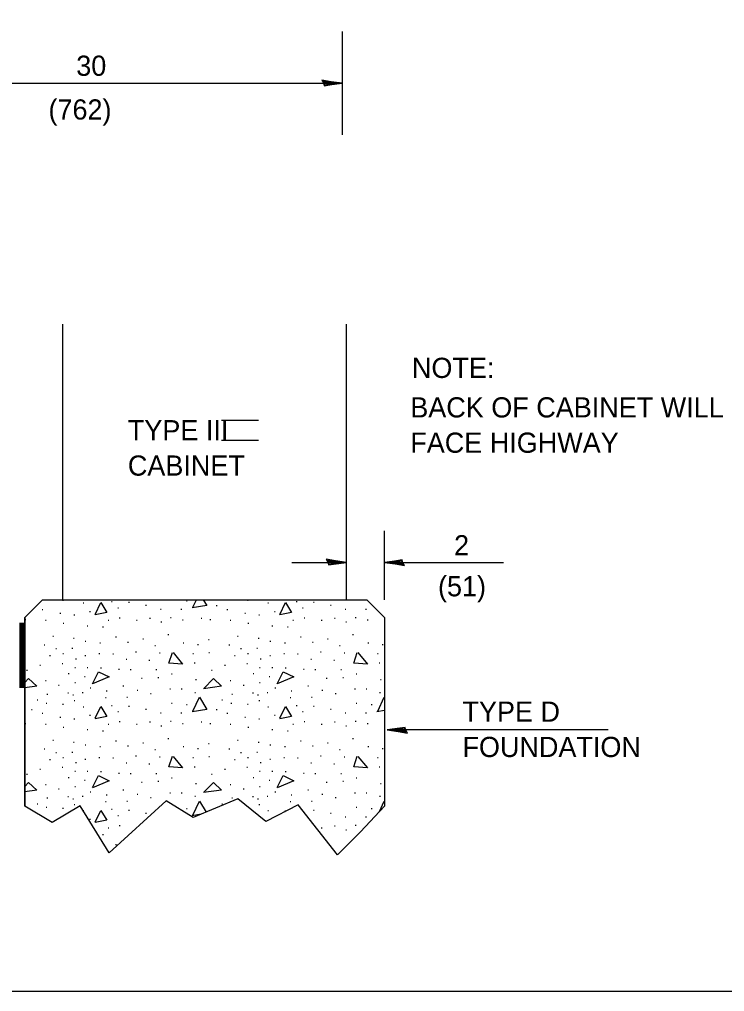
# Model space of a CAD drawing. Extents: x 17216 to 18874, y 6612 to 8544.
# Drawn here: x 18286.1 to 18356, y 8336.9 to 8433.2 of the extents above; entities that cross this region are included whole.
import ezdxf

# ---------------------------------------------------------------- set-up
doc = ezdxf.new("R2010")
doc.units = 0
for name, color, linetype in [('Design_EX_Roadway Dimensions', 7, 'Continuous'), ('Design_EX_Roadway Notes', 7, 'Continuous'), ('Removal_Items', 7, 'Continuous'), ('Sheets_General Details', 7, 'Continuous'), ('Signals_PR_Foundations', 7, 'Continuous')]:
    doc.layers.add(name, color=color, linetype=linetype)

msp = doc.modelspace()

# ---------------------------------------------------------------- linework, layer by layer
at = {"layer": 'Design_EX_Roadway Dimensions'}
for p, q in [((18318.068, 8432.028), (18318.068, 8421.767)), ((18272.096, 8426.897), (18318.068, 8426.897)), ((18290.386, 8375.707), (18290.386, 8403.03)), ((18318.496, 8375.707), (18318.496, 8403.03)), ((18322.262, 8375.707), (18322.262, 8382.522)), ((18313.093, 8379.399), (18318.496, 8379.399)), ((18322.262, 8379.399), (18334.07, 8379.399))]:
    msp.add_line(p, q, dxfattribs=at)
for points in [[(18316.232, 8426.924), (18316.293, 8426.65), (18317.07, 8426.768), (18318.068, 8426.897), (18317.002, 8427.044), (18316.068, 8427.208), (18316.232, 8426.924), (18316.314, 8426.743), (18317.397, 8426.899), (18316.213, 8427.107), (18316.388, 8426.874), (18316.885, 8426.905), (18316.407, 8426.978)], [(18316.659, 8379.426), (18316.721, 8379.152), (18317.497, 8379.27), (18318.496, 8379.399), (18317.43, 8379.546), (18316.496, 8379.71), (18316.659, 8379.426), (18316.741, 8379.245), (18317.825, 8379.401), (18316.641, 8379.609), (18316.815, 8379.376), (18317.313, 8379.407), (18316.834, 8379.48)], [(18324.098, 8379.373), (18324.036, 8379.647), (18323.26, 8379.529), (18322.262, 8379.399), (18323.328, 8379.253), (18324.262, 8379.089), (18324.098, 8379.373), (18324.016, 8379.554), (18322.932, 8379.398), (18324.117, 8379.19), (18323.942, 8379.423), (18323.444, 8379.391), (18323.923, 8379.319)]]:
    msp.add_lwpolyline(points, dxfattribs=at)
at = {"layer": 'Design_EX_Roadway Notes'}
for p, q in [((18306.107, 8393.504), (18309.784, 8393.504)), ((18306.107, 8391.505), (18309.784, 8391.505)), ((18344.442, 8362.807), (18322.546, 8362.807))]:
    msp.add_line(p, q, dxfattribs=at)
msp.add_lwpolyline([(18324.383, 8362.78), (18324.321, 8363.054), (18323.545, 8362.936), (18322.546, 8362.807), (18323.612, 8362.661), (18324.546, 8362.497), (18324.383, 8362.78), (18324.301, 8362.961), (18323.217, 8362.805), (18324.402, 8362.597), (18324.227, 8362.831), (18323.729, 8362.799), (18324.208, 8362.727)], dxfattribs=at)
at = {"layer": 'Removal_Items'}
for p, q in [((18290.376, 8375.655), (18290.456, 8375.655)), ((18292.399, 8375.397), (18292.479, 8375.397)), ((18295.22, 8375.534), (18295.3, 8375.534)), ((18296.922, 8375.448), (18297.002, 8375.448)), ((18302.649, 8375.603), (18302.729, 8375.603)), ((18308.685, 8375.655), (18308.765, 8375.655)), ((18310.709, 8375.397), (18310.789, 8375.397)), ((18313.529, 8375.534), (18313.609, 8375.534)), ((18315.232, 8375.448), (18315.312, 8375.448)), ((18288.347, 8374.744), (18288.427, 8374.744)), ((18290.118, 8374.365), (18290.198, 8374.365)), ((18293.053, 8374.554), (18293.133, 8374.554)), ((18295.839, 8374.916), (18295.919, 8374.916)), ((18298.608, 8375.156), (18298.688, 8375.156)), ((18300.069, 8374.778), (18300.149, 8374.778)), ((18302.099, 8374.778), (18302.179, 8374.778)), ((18305.607, 8375.122), (18305.687, 8375.122)), ((18306.656, 8374.744), (18306.736, 8374.744)), ((18308.427, 8374.365), (18308.507, 8374.365)), ((18311.362, 8374.554), (18311.442, 8374.554)), ((18314.149, 8374.916), (18314.229, 8374.916)), ((18316.917, 8375.156), (18316.997, 8375.156)), ((18318.379, 8374.778), (18318.459, 8374.778)), ((18320.408, 8374.778), (18320.488, 8374.778)), ((18286.62, 8373.958), (18286.62, 8355.249)), ((18286.661, 8373.746), (18286.741, 8373.746)), ((18288.673, 8373.677), (18288.753, 8373.677)), ((18290.427, 8373.385), (18290.507, 8373.385)), ((18291.505, 8374.21), (18291.585, 8374.21)), ((18294.876, 8373.677), (18294.956, 8373.677)), ((18295.994, 8373.918), (18296.074, 8373.918)), ((18297.696, 8373.677), (18297.776, 8373.677)), ((18299.003, 8373.884), (18299.083, 8373.884)), ((18300.121, 8373.505), (18300.201, 8373.505)), ((18301.067, 8373.952), (18301.147, 8373.952)), ((18302.253, 8373.729), (18302.333, 8373.729)), ((18304.094, 8373.884), (18304.174, 8373.884)), ((18304.971, 8373.746), (18305.051, 8373.746)), ((18306.983, 8373.677), (18307.063, 8373.677)), ((18308.737, 8373.385), (18308.817, 8373.385)), ((18309.815, 8374.21), (18309.895, 8374.21)), ((18313.185, 8373.677), (18313.265, 8373.677)), ((18314.303, 8373.918), (18314.383, 8373.918)), ((18316.006, 8373.677), (18316.086, 8373.677)), ((18317.313, 8373.884), (18317.393, 8373.884)), ((18318.431, 8373.505), (18318.511, 8373.505)), ((18319.377, 8373.952), (18319.457, 8373.952)), ((18320.563, 8373.729), (18320.643, 8373.729)), ((18292.812, 8373.127), (18292.892, 8373.127)), ((18294.343, 8373.024), (18294.423, 8373.024)), ((18311.122, 8373.127), (18311.202, 8373.127)), ((18312.652, 8373.024), (18312.732, 8373.024)), ((18289.395, 8372.095), (18289.475, 8372.095)), ((18291.453, 8371.889), (18291.533, 8371.889)), ((18292.606, 8371.614), (18292.686, 8371.614)), ((18294.067, 8371.442), (18294.147, 8371.442)), ((18295.633, 8372.026), (18295.713, 8372.026)), ((18296.819, 8371.51), (18296.899, 8371.51)), ((18298.315, 8371.82), (18298.395, 8371.82)), ((18300.809, 8372.25), (18300.889, 8372.25)), ((18302.322, 8371.442), (18302.402, 8371.442)), ((18304.833, 8371.768), (18304.913, 8371.768)), ((18307.705, 8372.095), (18307.785, 8372.095)), ((18309.763, 8371.889), (18309.843, 8371.889)), ((18310.915, 8371.614), (18310.995, 8371.614)), ((18312.377, 8371.442), (18312.457, 8371.442)), ((18313.942, 8372.026), (18314.022, 8372.026)), ((18315.129, 8371.51), (18315.209, 8371.51)), ((18316.625, 8371.82), (18316.705, 8371.82)), ((18319.119, 8372.25), (18319.199, 8372.25)), ((18320.632, 8371.442), (18320.712, 8371.442)), ((18286.62, 8370.478), (18286.638, 8370.478)), ((18288.553, 8371.235), (18288.633, 8371.235)), ((18289.705, 8370.857), (18289.785, 8370.857)), ((18291.305, 8370.891), (18291.385, 8370.891)), ((18297.61, 8370.53), (18297.69, 8370.53)), ((18299.502, 8371.166), (18299.582, 8371.166)), ((18299.966, 8370.444), (18300.046, 8370.444)), ((18303.75, 8371.27), (18303.83, 8371.27)), ((18304.867, 8370.478), (18304.947, 8370.478)), ((18306.863, 8371.235), (18306.943, 8371.235)), ((18308.015, 8370.857), (18308.095, 8370.857)), ((18309.614, 8370.891), (18309.694, 8370.891)), ((18315.92, 8370.53), (18316, 8370.53)), ((18317.811, 8371.166), (18317.891, 8371.166)), ((18318.276, 8370.444), (18318.356, 8370.444)), ((18322.059, 8371.27), (18322.139, 8371.27)), ((18289.086, 8370.169), (18289.166, 8370.169)), ((18290.393, 8370.375), (18290.473, 8370.375)), ((18291.66, 8369.859), (18291.74, 8369.859)), ((18292.589, 8370.186), (18292.669, 8370.186)), ((18293.981, 8370.375), (18294.061, 8370.375)), ((18295.34, 8370.341), (18295.42, 8370.341)), ((18296.664, 8369.825), (18296.744, 8369.825)), ((18298.934, 8369.722), (18299.014, 8369.722)), ((18303.268, 8370.375), (18303.348, 8370.375)), ((18303.423, 8369.447), (18303.503, 8369.447)), ((18307.396, 8370.169), (18307.476, 8370.169)), ((18308.703, 8370.375), (18308.783, 8370.375)), ((18309.969, 8369.859), (18310.049, 8369.859)), ((18310.898, 8370.186), (18310.978, 8370.186)), ((18312.291, 8370.375), (18312.371, 8370.375)), ((18313.65, 8370.341), (18313.73, 8370.341)), ((18314.974, 8369.825), (18315.054, 8369.825)), ((18317.244, 8369.722), (18317.324, 8369.722)), ((18321.578, 8370.375), (18321.658, 8370.375)), ((18321.733, 8369.447), (18321.813, 8369.447)), ((18286.816, 8368.724), (18286.896, 8368.724)), ((18288.123, 8369.206), (18288.203, 8369.206)), ((18290.324, 8369.395), (18290.404, 8369.395)), ((18291.574, 8369), (18291.654, 8369)), ((18292.812, 8369), (18292.892, 8369)), ((18294.136, 8368.965), (18294.216, 8368.965)), ((18295.925, 8368.828), (18296.005, 8368.828)), ((18297.077, 8368.776), (18297.157, 8368.776)), ((18299.622, 8368.793), (18299.702, 8368.793)), ((18305.125, 8368.724), (18305.205, 8368.724)), ((18306.433, 8369.206), (18306.513, 8369.206)), ((18308.634, 8369.395), (18308.714, 8369.395)), ((18309.883, 8369), (18309.963, 8369)), ((18311.122, 8369), (18311.202, 8369)), ((18312.446, 8368.965), (18312.526, 8368.965)), ((18314.235, 8368.828), (18314.315, 8368.828)), ((18315.387, 8368.776), (18315.467, 8368.776)), ((18317.932, 8368.793), (18318.012, 8368.793)), ((18288.673, 8367.692), (18288.753, 8367.692)), ((18290.943, 8368.38), (18291.023, 8368.38)), ((18292.537, 8368.105), (18292.617, 8368.105)), ((18298.195, 8367.933), (18298.275, 8367.933)), ((18299.829, 8368.002), (18299.909, 8368.002)), ((18301.153, 8368.346), (18301.233, 8368.346)), ((18303.561, 8367.796), (18303.641, 8367.796)), ((18306.983, 8367.692), (18307.063, 8367.692)), ((18309.253, 8368.38), (18309.333, 8368.38)), ((18310.847, 8368.105), (18310.927, 8368.105)), ((18316.505, 8367.933), (18316.585, 8367.933)), ((18318.138, 8368.002), (18318.218, 8368.002)), ((18319.463, 8368.346), (18319.543, 8368.346)), ((18321.87, 8367.796), (18321.95, 8367.796)), ((18289.963, 8367.245), (18290.043, 8367.245)), ((18291.574, 8367.503), (18291.654, 8367.503)), ((18293.105, 8366.97), (18293.185, 8366.97)), ((18294.704, 8366.678), (18294.784, 8366.678)), ((18296.355, 8367.176), (18296.435, 8367.176)), ((18297.765, 8366.73), (18297.845, 8366.73)), ((18300.998, 8366.867), (18301.078, 8366.867)), ((18302.133, 8366.867), (18302.213, 8366.867)), ((18308.273, 8367.245), (18308.353, 8367.245)), ((18309.883, 8367.503), (18309.963, 8367.503)), ((18311.414, 8366.97), (18311.494, 8366.97)), ((18313.013, 8366.678), (18313.093, 8366.678)), ((18314.664, 8367.176), (18314.744, 8367.176)), ((18316.075, 8366.73), (18316.155, 8366.73)), ((18319.308, 8366.867), (18319.388, 8366.867)), ((18320.443, 8366.867), (18320.523, 8366.867)), ((18287.848, 8365.772), (18287.928, 8365.772)), ((18288.828, 8366.351), (18288.908, 8366.351)), ((18290.892, 8366.489), (18290.972, 8366.489)), ((18291.385, 8366.282), (18291.465, 8366.282)), ((18291.522, 8365.704), (18291.602, 8365.704)), ((18292.331, 8366.523), (18292.411, 8366.523)), ((18294.618, 8366.013), (18294.698, 8366.013)), ((18296.733, 8366.042), (18296.813, 8366.042)), ((18299.089, 8366.403), (18299.169, 8366.403)), ((18303.475, 8366.523), (18303.555, 8366.523)), ((18306.157, 8365.772), (18306.237, 8365.772)), ((18307.138, 8366.351), (18307.218, 8366.351)), ((18309.201, 8366.489), (18309.281, 8366.489)), ((18309.694, 8366.282), (18309.774, 8366.282)), ((18309.832, 8365.704), (18309.912, 8365.704)), ((18310.64, 8366.523), (18310.72, 8366.523)), ((18312.927, 8366.013), (18313.007, 8366.013)), ((18315.043, 8366.042), (18315.123, 8366.042)), ((18317.399, 8366.403), (18317.479, 8366.403)), ((18321.784, 8366.523), (18321.864, 8366.523)), ((18287.297, 8364.827), (18287.377, 8364.827)), ((18288.742, 8365.446), (18288.822, 8365.446)), ((18290.376, 8365.36), (18290.456, 8365.36)), ((18292.399, 8365.102), (18292.479, 8365.102)), ((18295.22, 8365.239), (18295.3, 8365.239)), ((18296.922, 8365.153), (18297.002, 8365.153)), ((18298.608, 8364.861), (18298.688, 8364.861)), ((18301.153, 8365.446), (18301.233, 8365.446)), ((18302.649, 8365.308), (18302.729, 8365.308)), ((18305.607, 8364.827), (18305.687, 8364.827)), ((18307.052, 8365.446), (18307.132, 8365.446)), ((18308.685, 8365.36), (18308.765, 8365.36)), ((18310.709, 8365.102), (18310.789, 8365.102)), ((18313.529, 8365.239), (18313.609, 8365.239)), ((18315.232, 8365.153), (18315.312, 8365.153)), ((18316.917, 8364.861), (18316.997, 8364.861)), ((18319.462, 8365.446), (18319.542, 8365.446)), ((18320.959, 8365.308), (18321.039, 8365.308)), ((18288.347, 8364.448), (18288.427, 8364.448)), ((18290.118, 8364.07), (18290.198, 8364.07)), ((18291.505, 8363.915), (18291.585, 8363.915)), ((18293.053, 8364.259), (18293.133, 8364.259)), ((18295.839, 8364.62), (18295.919, 8364.62)), ((18300.069, 8364.483), (18300.149, 8364.483)), ((18302.099, 8364.483), (18302.179, 8364.483)), ((18306.656, 8364.448), (18306.736, 8364.448)), ((18308.427, 8364.07), (18308.507, 8364.07)), ((18309.815, 8363.915), (18309.895, 8363.915)), ((18311.362, 8364.259), (18311.442, 8364.259)), ((18314.149, 8364.62), (18314.229, 8364.62)), ((18318.379, 8364.483), (18318.459, 8364.483)), ((18320.408, 8364.483), (18320.488, 8364.483)), ((18286.661, 8363.451), (18286.741, 8363.451)), ((18288.673, 8363.382), (18288.753, 8363.382)), ((18290.427, 8363.09), (18290.507, 8363.09)), ((18292.812, 8362.832), (18292.892, 8362.832)), ((18294.343, 8362.728), (18294.423, 8362.728)), ((18294.876, 8363.382), (18294.956, 8363.382)), ((18295.994, 8363.623), (18296.074, 8363.623)), ((18297.696, 8363.382), (18297.776, 8363.382)), ((18299.003, 8363.588), (18299.083, 8363.588)), ((18300.121, 8363.21), (18300.201, 8363.21)), ((18301.067, 8363.657), (18301.147, 8363.657)), ((18302.253, 8363.434), (18302.333, 8363.434)), ((18304.094, 8363.588), (18304.174, 8363.588)), ((18304.971, 8363.451), (18305.051, 8363.451)), ((18306.983, 8363.382), (18307.063, 8363.382)), ((18308.737, 8363.09), (18308.817, 8363.09)), ((18311.122, 8362.832), (18311.202, 8362.832)), ((18312.652, 8362.728), (18312.732, 8362.728)), ((18313.185, 8363.382), (18313.265, 8363.382)), ((18314.303, 8363.623), (18314.383, 8363.623)), ((18316.006, 8363.382), (18316.086, 8363.382)), ((18317.313, 8363.588), (18317.393, 8363.588)), ((18318.431, 8363.21), (18318.511, 8363.21)), ((18319.377, 8363.657), (18319.457, 8363.657)), ((18320.563, 8363.434), (18320.643, 8363.434)), ((18289.395, 8361.8), (18289.475, 8361.8)), ((18300.809, 8361.955), (18300.889, 8361.955)), ((18307.705, 8361.8), (18307.785, 8361.8)), ((18319.119, 8361.955), (18319.199, 8361.955)), ((18288.553, 8360.94), (18288.633, 8360.94)), ((18291.453, 8361.594), (18291.533, 8361.594)), ((18292.606, 8361.318), (18292.686, 8361.318)), ((18294.067, 8361.146), (18294.147, 8361.146)), ((18295.633, 8361.731), (18295.713, 8361.731)), ((18296.819, 8361.215), (18296.899, 8361.215)), ((18298.315, 8361.525), (18298.395, 8361.525)), ((18299.502, 8360.871), (18299.582, 8360.871)), ((18302.322, 8361.146), (18302.402, 8361.146)), ((18303.75, 8360.974), (18303.83, 8360.974)), ((18304.833, 8361.473), (18304.913, 8361.473)), ((18306.863, 8360.94), (18306.943, 8360.94)), ((18309.763, 8361.594), (18309.843, 8361.594)), ((18310.915, 8361.318), (18310.995, 8361.318)), ((18312.377, 8361.146), (18312.457, 8361.146)), ((18313.942, 8361.731), (18314.022, 8361.731)), ((18315.129, 8361.215), (18315.209, 8361.215)), ((18316.625, 8361.525), (18316.705, 8361.525)), ((18317.811, 8360.871), (18317.891, 8360.871)), ((18320.632, 8361.146), (18320.712, 8361.146)), ((18322.059, 8360.974), (18322.139, 8360.974)), ((18286.62, 8360.183), (18286.638, 8360.183)), ((18289.086, 8359.874), (18289.166, 8359.874)), ((18289.705, 8360.562), (18289.785, 8360.562)), ((18290.393, 8360.08), (18290.473, 8360.08)), ((18291.305, 8360.596), (18291.385, 8360.596)), ((18292.589, 8359.891), (18292.669, 8359.891)), ((18293.981, 8360.08), (18294.061, 8360.08)), ((18295.34, 8360.046), (18295.42, 8360.046)), ((18297.61, 8360.235), (18297.69, 8360.235)), ((18299.966, 8360.149), (18300.046, 8360.149)), ((18303.268, 8360.08), (18303.348, 8360.08)), ((18304.867, 8360.183), (18304.947, 8360.183)), ((18307.396, 8359.874), (18307.476, 8359.874)), ((18308.015, 8360.562), (18308.095, 8360.562)), ((18308.703, 8360.08), (18308.783, 8360.08)), ((18309.614, 8360.596), (18309.694, 8360.596)), ((18310.898, 8359.891), (18310.978, 8359.891)), ((18312.291, 8360.08), (18312.371, 8360.08)), ((18313.65, 8360.046), (18313.73, 8360.046)), ((18315.92, 8360.235), (18316, 8360.235)), ((18318.276, 8360.149), (18318.356, 8360.149)), ((18321.578, 8360.08), (18321.658, 8360.08)), ((18288.123, 8358.911), (18288.203, 8358.911)), ((18290.324, 8359.1), (18290.404, 8359.1)), ((18291.66, 8359.564), (18291.74, 8359.564)), ((18296.664, 8359.53), (18296.744, 8359.53)), ((18298.934, 8359.427), (18299.014, 8359.427)), ((18303.423, 8359.152), (18303.503, 8359.152)), ((18306.433, 8358.911), (18306.513, 8358.911)), ((18308.634, 8359.1), (18308.714, 8359.1)), ((18309.969, 8359.564), (18310.049, 8359.564)), ((18314.974, 8359.53), (18315.054, 8359.53)), ((18317.244, 8359.427), (18317.324, 8359.427)), ((18321.733, 8359.152), (18321.813, 8359.152)), ((18286.816, 8358.429), (18286.896, 8358.429)), ((18290.943, 8358.085), (18291.023, 8358.085)), ((18291.574, 8358.704), (18291.654, 8358.704)), ((18292.812, 8358.704), (18292.892, 8358.704)), ((18294.136, 8358.67), (18294.216, 8358.67)), ((18295.925, 8358.532), (18296.005, 8358.532)), ((18297.077, 8358.481), (18297.157, 8358.481)), ((18299.622, 8358.498), (18299.702, 8358.498)), ((18301.153, 8358.051), (18301.233, 8358.051)), ((18305.125, 8358.429), (18305.205, 8358.429)), ((18309.253, 8358.085), (18309.333, 8358.085)), ((18309.883, 8358.704), (18309.963, 8358.704)), ((18311.122, 8358.704), (18311.202, 8358.704)), ((18312.446, 8358.67), (18312.526, 8358.67)), ((18314.235, 8358.532), (18314.315, 8358.532)), ((18315.387, 8358.481), (18315.467, 8358.481)), ((18317.932, 8358.498), (18318.012, 8358.498)), ((18319.463, 8358.051), (18319.543, 8358.051)), ((18288.673, 8357.397), (18288.753, 8357.397)), ((18289.963, 8356.95), (18290.043, 8356.95)), ((18291.574, 8357.208), (18291.654, 8357.208)), ((18292.537, 8357.81), (18292.617, 8357.81)), ((18298.195, 8357.638), (18298.275, 8357.638)), ((18299.829, 8357.707), (18299.909, 8357.707)), ((18303.561, 8357.5), (18303.641, 8357.5)), ((18306.983, 8357.397), (18307.063, 8357.397)), ((18308.273, 8356.95), (18308.353, 8356.95)), ((18309.883, 8357.208), (18309.963, 8357.208)), ((18310.847, 8357.81), (18310.927, 8357.81)), ((18316.505, 8357.638), (18316.585, 8357.638)), ((18318.138, 8357.707), (18318.218, 8357.707)), ((18321.87, 8357.5), (18321.95, 8357.5)), ((18288.828, 8356.056), (18288.908, 8356.056)), ((18290.892, 8356.194), (18290.972, 8356.194)), ((18291.385, 8355.987), (18291.465, 8355.987)), ((18292.331, 8356.228), (18292.411, 8356.228)), ((18293.105, 8356.675), (18293.185, 8356.675)), ((18294.704, 8356.383), (18294.784, 8356.383)), ((18296.355, 8356.881), (18296.435, 8356.881)), ((18297.765, 8356.434), (18297.845, 8356.434)), ((18299.089, 8356.108), (18299.169, 8356.108)), ((18300.998, 8356.572), (18301.078, 8356.572)), ((18302.133, 8356.572), (18302.213, 8356.572)), ((18303.475, 8356.228), (18303.555, 8356.228)), ((18307.138, 8356.056), (18307.218, 8356.056)), ((18309.201, 8356.194), (18309.281, 8356.194)), ((18309.694, 8355.987), (18309.774, 8355.987)), ((18310.64, 8356.228), (18310.72, 8356.228)), ((18311.414, 8356.675), (18311.494, 8356.675)), ((18313.013, 8356.383), (18313.093, 8356.383)), ((18314.664, 8356.881), (18314.744, 8356.881)), ((18316.075, 8356.434), (18316.155, 8356.434)), ((18317.399, 8356.108), (18317.479, 8356.108)), ((18319.308, 8356.572), (18319.388, 8356.572)), ((18320.443, 8356.572), (18320.523, 8356.572)), ((18321.784, 8356.228), (18321.864, 8356.228)), ((18287.848, 8355.477), (18287.928, 8355.477)), ((18288.742, 8355.15), (18288.822, 8355.15)), ((18290.376, 8355.064), (18290.456, 8355.064)), ((18291.522, 8355.408), (18291.602, 8355.408)), ((18294.618, 8355.718), (18294.698, 8355.718)), ((18296.733, 8355.746), (18296.813, 8355.746)), ((18302.649, 8355.013), (18302.729, 8355.013)), ((18306.157, 8355.477), (18306.237, 8355.477)), ((18309.832, 8355.408), (18309.912, 8355.408)), ((18312.927, 8355.718), (18313.007, 8355.718)), ((18315.043, 8355.746), (18315.123, 8355.746)), ((18319.462, 8355.15), (18319.542, 8355.15)), ((18320.959, 8355.013), (18321.039, 8355.013)), ((18292.4, 8354.806), (18292.479, 8354.806)), ((18295.22, 8354.944), (18295.3, 8354.944)), ((18295.839, 8354.325), (18295.919, 8354.325)), ((18296.922, 8354.858), (18297.002, 8354.858)), ((18298.608, 8354.566), (18298.688, 8354.566)), ((18310.709, 8354.806), (18310.789, 8354.806)), ((18315.232, 8354.858), (18315.312, 8354.858)), ((18316.917, 8354.566), (18316.997, 8354.566)), ((18318.379, 8354.188), (18318.459, 8354.188)), ((18320.408, 8354.188), (18320.488, 8354.188)), ((18293.053, 8353.964), (18293.133, 8353.964)), ((18294.876, 8353.087), (18294.956, 8353.087)), ((18295.994, 8353.328), (18296.074, 8353.328)), ((18297.696, 8353.087), (18297.697, 8353.087)), ((18316.006, 8353.087), (18316.086, 8353.087)), ((18317.313, 8353.293), (18317.393, 8353.293)), ((18319.377, 8353.362), (18319.457, 8353.362)), ((18294.343, 8352.433), (18294.423, 8352.433)), ((18318.431, 8352.915), (18318.511, 8352.915)), ((18295.633, 8351.436), (18295.713, 8351.436))]:
    msp.add_line(p, q, dxfattribs=at)
for points in [[(18293.601, 8374.254), (18294.162, 8375.415), (18294.763, 8374.434), (18293.591, 8374.212)], [(18304.314, 8375.707), (18304.657, 8375.135), (18303.215, 8374.894)], [(18303.295, 8374.955), (18303.644, 8375.707)], [(18311.911, 8374.254), (18312.472, 8375.415), (18313.073, 8374.434), (18311.901, 8374.212)], [(18301.332, 8370.468), (18302.274, 8369.326), (18300.912, 8369.427), (18301.252, 8370.488)], [(18319.642, 8370.468), (18320.583, 8369.326), (18319.221, 8369.427), (18319.562, 8370.488)], [(18293.341, 8367.384), (18293.922, 8368.566), (18294.983, 8368.065), (18293.328, 8367.359)], [(18311.651, 8367.384), (18312.231, 8368.566), (18313.293, 8368.065), (18311.638, 8367.359)], [(18286.62, 8367.496), (18287.009, 8367.884), (18287.81, 8367.144), (18286.62, 8366.969)], [(18304.357, 8366.923), (18305.318, 8367.884), (18306.119, 8367.144), (18304.339, 8366.883)], [(18303.295, 8364.66), (18303.936, 8366.042), (18304.657, 8364.84), (18303.215, 8364.599)], [(18321.605, 8364.66), (18322.246, 8366.042), (18322.262, 8366.015)], [(18293.601, 8363.958), (18294.162, 8365.12), (18294.763, 8364.139), (18293.591, 8363.917)], [(18311.911, 8363.958), (18312.472, 8365.12), (18313.073, 8364.139), (18311.901, 8363.917)], [(18322.262, 8364.722), (18321.525, 8364.599)], [(18301.332, 8360.173), (18302.274, 8359.031), (18300.912, 8359.132), (18301.252, 8360.193)], [(18319.642, 8360.173), (18320.583, 8359.031), (18319.221, 8359.132), (18319.562, 8360.193)], [(18293.341, 8357.088), (18293.922, 8358.27), (18294.983, 8357.77), (18293.328, 8357.064)], [(18311.651, 8357.088), (18312.231, 8358.27), (18313.293, 8357.77), (18311.638, 8357.064)], [(18286.62, 8357.201), (18287.009, 8357.589), (18287.81, 8356.848), (18286.62, 8356.674)], [(18304.357, 8356.628), (18305.318, 8357.589), (18306.119, 8356.848), (18304.339, 8356.588)], [(18303.295, 8354.364), (18303.936, 8355.746), (18304.589, 8354.658)], [(18321.768, 8354.716), (18322.246, 8355.746), (18322.262, 8355.72)], [(18293.601, 8353.663), (18294.162, 8354.825), (18294.763, 8353.844), (18293.591, 8353.622)], [(18304.093, 8354.45), (18303.215, 8354.304)], [(18312.405, 8354.687), (18312.472, 8354.825), (18312.52, 8354.746)], [(18321.768, 8354.715), (18321.768, 8354.716)]]:
    msp.add_lwpolyline(points, dxfattribs=at)
at = {"layer": 'Sheets_General Details'}
msp.add_lwpolyline([(18234.453, 8532.572), (18546.353, 8532.572), (18546.353, 8336.872), (18234.453, 8336.872), (18234.453, 8532.572)], dxfattribs=at)
at = {"layer": 'Signals_PR_Foundations'}
for p, q in [((18286.137, 8373.419), (18286.137, 8366.959)), ((18286.227, 8373.419), (18286.227, 8366.959)), ((18286.291, 8373.419), (18286.291, 8366.959)), ((18286.356, 8373.419), (18286.356, 8366.959)), ((18286.407, 8373.419), (18286.407, 8366.959)), ((18286.471, 8373.419), (18286.471, 8366.959)), ((18286.549, 8373.419), (18286.549, 8366.959))]:
    msp.add_line(p, q, dxfattribs=at)
msp.add_lwpolyline([(18286.62, 8355.249), (18286.62, 8373.958), (18288.37, 8375.707), (18320.512, 8375.707), (18322.262, 8373.958), (18322.262, 8355.249), (18319.892, 8352.689), (18317.629, 8350.425), (18313.72, 8355.366), (18310.531, 8353.719), (18307.753, 8355.984), (18303.33, 8354.131), (18300.655, 8355.778), (18294.997, 8350.63), (18292.117, 8355.263), (18289.339, 8353.616)], close=True, dxfattribs=at)

# ---------------------------------------------------------------- texts
at = {"layer": 'Design_EX_Roadway Dimensions'}
for s, p in [('30', (18291.731, 8427.632)), ('(762)', (18288.978, 8423.295)), ('2', (18329.171, 8380.104)), ('(51)', (18327.578, 8376.044))]:
    msp.add_text(s, height=2, dxfattribs=at).set_placement(p)
at = {"layer": 'Design_EX_Roadway Notes'}
for s, p in [('NOTE:', (18324.992, 8397.686)), ('BACK OF CABINET WILL', (18324.83, 8393.77)), ('TYPE III', (18296.844, 8391.504)), ('FACE HIGHWAY', (18324.83, 8390.27)), ('CABINET', (18296.844, 8388.004)), ('TYPE D ', (18330.001, 8363.615)), ('FOUNDATION', (18330.001, 8360.115))]:
    msp.add_text(s, height=2, dxfattribs=at).set_placement(p)

doc.saveas('drawing.dxf')
